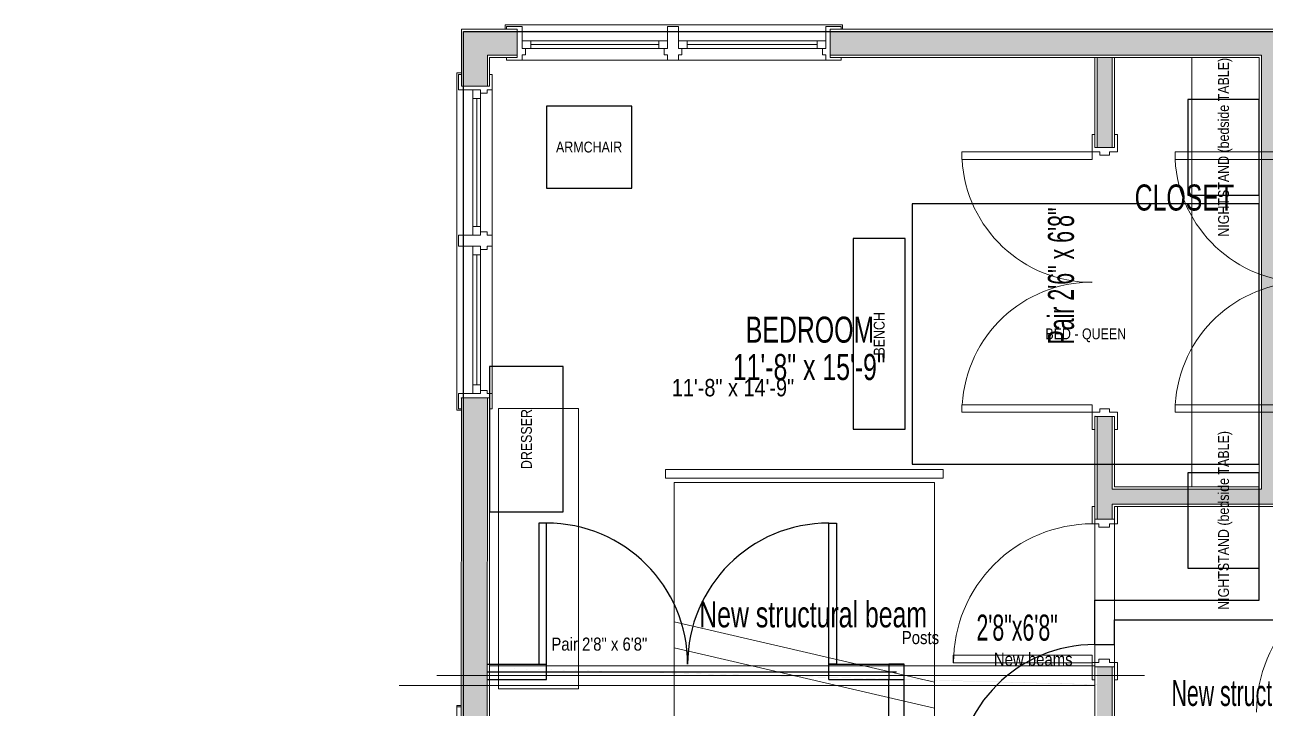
# Model space of a CAD drawing. Extents: x -864 to 864, y -576 to 576.
# Drawn here: x -292.4 to -6.5, y 73.7 to 231.2 of the extents above; entities that cross this region are included whole.
import ezdxf
from ezdxf.enums import TextEntityAlignment as Align

# ---------------------------------------------------------------- set-up
doc = ezdxf.new("R2010")
doc.units = 0
doc.header["$MEASUREMENT"] = 0
for name, color, linetype in [('1.2BEAM-FLUSH', 7, 'Continuous'), ('1.2COLUMNS', 6, 'Continuous'), ('1.2DEMO', 3, 'Continuous'), ('1.2DOORS', 1, 'Continuous'), ('1.2FILL', 7, 'Continuous'), ('1.2FLOOR-LEVELS', 30, 'Continuous'), ('1.2FURN', 11, 'Continuous'), ('1.2OBJNAMES', 2, 'Continuous'), ('1.2REV2-REMOVED', 8, 'Continuous'), ('1.2RMNAMES', 3, 'Continuous'), ('1.2WALLS', 1, 'Continuous'), ('1.2WINDOWS', 3, 'Continuous')]:
    doc.layers.add(name, color=color, linetype=linetype)
doc.styles.add('DCADTXTSTYLE1', font='ARIAL NARROW')
doc.styles.add('DCADTXTSTYLE28', font='ARIAL NARROW')
doc.styles.add('DCADTXTSTYLE41', font='ARIAL NARROW')
doc.styles.add('DCADTXTSTYLE42', font='ARIAL NARROW')
doc.styles.add('DCADTXTSTYLE43', font='ARIAL NARROW')
doc.styles.add('DCADTXTSTYLE45', font='ARIAL NARROW')
doc.styles.add('DCADTXTSTYLE71', font='ARIAL NARROW')
doc.styles.add('DCADTXTSTYLE74', font='ARIAL NARROW')

msp = doc.modelspace()

# ---------------------------------------------------------------- hatches: boundary and pattern name
at = {"layer": '1.2FILL', "linetype": 'Continuous', "lineweight": 0, "ltscale": 12}
for points in [[(-191.3, 229.72), (-191.3, 217.05), (-185.8, 217.05), (-185.8, 224.22), (-178.95, 224.22), (-178.95, 229.72)], [(-41.8, 71.72), (-41.8, 79.11), (-185.8, 82.97), (-185.8, 145.22), (-191.3, 145.22), (-191.33, 69.84), (-185.83, 69.84), (-185.8, 79.11), (-191.3, 79.11), (-191.3, 83.44), (-185.8, 83.44), (-185.8, 82.97), (-45.3, 79.11), (-45.3, 39.9), (-41.8, 39.9), (-41.8, -4.6), (-45.3, -4.6), (-45.3, -23.6), (-41.8, -23.6), (-41.8, 68.22), (-41.8, 71.72)]]:
    msp.add_hatch(color=7, dxfattribs=at).paths.add_polyline_path(points, flags=0)
at = {"layer": '1.2FILL', "linetype": 'Continuous', "lineweight": 0, "ltscale": 8}
for points in [[(30.45, 224.22), (33.95, 224.22), (33.95, 202.97), (34.45, 202.97), (34.45, 223.72), (48.7, 223.72), (48.7, 229.72), (-106.8, 229.72), (-106.8, 224.22), (-7.42, 224.22), (-3.92, 224.22)], [(3.8, 120.72), (3.8, 124.22), (30.45, 124.25), (30.45, 140.97), (33.95, 140.97), (33.95, 124.22), (30.45, 124.22), (-3.92, 124.22), (-3.92, 224.22), (-7.42, 224.22), (-7.42, 124.22), (-41.8, 124.22), (-41.8, 223.72), (-45.3, 223.72), (-45.3, 202.97), (-41.8, 202.97), (-41.8, 140.97), (-45.3, 140.97), (-45.3, 117.28), (-41.8, 117.28), (-41.8, 120.72)], [(-191.3, 79.11), (-185.8, 79.11), (-185.8, 83.44), (-191.3, 83.44)], [(-45.3, 79.11), (-41.8, 79.11), (-41.8, 83.28), (-45.3, 83.28)]]:
    msp.add_hatch(color=7, dxfattribs=at).paths.add_polyline_path(points, flags=0)

# ---------------------------------------------------------------- linework, layer by layer
at = {"layer": '1.2BEAM-FLUSH'}
msp.add_lwpolyline([(-185.8, 82.1), (-91.5, 82.1)], dxfattribs=at)
at = {"layer": '1.2COLUMNS'}
msp.add_lwpolyline([(-93.25, 80.35), (-89.75, 80.35), (-89.75, 83.85), (-93.25, 83.85)], close=True, dxfattribs=at)
at = {"layer": '1.2DEMO', "color": 11, "linetype": 'Continuous', "lineweight": 0, "ltscale": 2}
for p, q in [((2.67, 201.92), (-27.33, 201.92)), ((-27.33, 201.92), (-27.33, 200.17)), ((2.67, 200.17), (-27.33, 200.17)), ((2.67, 143.67), (-27.33, 143.67)), ((-27.33, 141.92), (-27.33, 143.67)), ((2.67, 141.92), (-27.33, 141.92)), ((-45.8, 83.47), (-45.8, 117.36)), ((-41.3, 117.36), (-41.3, 82.56)), ((-185.3, 83.47), (-45.8, 83.47)), ((-185.3, 78.97), (-45.8, 78.97))]:
    msp.add_line(p, q, dxfattribs=at)
for centre, radius, start, end in [((2.67, 201.92), 30.05, 183.3385, 269.9183), ((2.67, 141.92), 30, 90, 176.6615), ((23.41, 72.85), 31.94, 89.8972, 180)]:
    msp.add_arc(centre, radius, start, end, dxfattribs=at)
at = {"layer": '1.2DOORS'}
for points in [[(-172.2, 83.85), (-172.2, 116.4), (-173.95, 116.4), (-173.95, 83.85)], [(-107.1, 83.85), (-107.1, 116.4), (-105.35, 116.4), (-105.35, 83.85)]]:
    msp.add_lwpolyline(points, close=True, dxfattribs=at)
for centre, radius, start, end in [((-172.2, 83.85), 32.55, 0, 90), ((-107.1, 83.85), 32.55, 90, 180), ((-45.8, 56.4), 32, 90, 180)]:
    msp.add_arc(centre, radius, start, end, dxfattribs=at)
at = {"layer": '1.2FILL', "color": 51, "linetype": 'Continuous', "lineweight": 0, "ltscale": 8}
msp.add_line((-185.3, 78.97), (-206.12, 78.97), dxfattribs=at)
at = {"layer": '1.2FLOOR-LEVELS'}
msp.add_lwpolyline([(-743.3, 49.72), (-191.31, 49.72), (-191.31, 49.72), (-191.31, 49.72), (-191.31, 49.72), (-191.31, 49.72), (-191.31, 49.72), (-191.3, 49.72), (-191.3, 49.72), (-191.3, 49.72), (-191.3, 49.72), (-191.3, 49.72), (-191.3, 49.73), (-191.3, 49.73), (-191.3, 49.73), (-191.3, 49.73), (-191.3, 49.73), (-191.3, 49.73), (-191.3, 229.72), (-191.3, 229.72), (-191.3, 229.72), (216.7, 229.72)], dxfattribs=at)
at = {"layer": '1.2FURN'}
for points in [[(-172.2, 193.6), (-152.5, 193.6), (-152.5, 212.5), (-172.2, 212.5)], [(-24.4, 192), (-7.9, 192), (-7.9, 214), (-24.4, 214)], [(-87.9, 130), (-7.9, 130), (-7.9, 190), (-87.9, 190)], [(-101.5, 138), (-89.5, 138), (-89.5, 182), (-101.5, 182)], [(-185.3, 119), (-168.3, 119), (-168.3, 152.5), (-185.3, 152.5)], [(-24.4, 106), (-7.9, 106), (-7.9, 128), (-24.4, 128)]]:
    msp.add_lwpolyline(points, close=True, dxfattribs=at)
at = {"layer": '1.2OBJNAMES'}
for points in [[(-172.2, 193.6), (-152.5, 193.6), (-152.5, 212.5), (-172.2, 212.5)], [(-24.4, 192), (-7.9, 192), (-7.9, 214), (-24.4, 214)], [(-87.9, 130), (-7.9, 130), (-7.9, 190), (-87.9, 190)], [(-101.5, 138), (-89.5, 138), (-89.5, 182), (-101.5, 182)], [(-185.3, 119), (-168.3, 119), (-168.3, 152.5), (-185.3, 152.5)], [(-24.4, 106), (-7.9, 106), (-7.9, 128), (-24.4, 128)]]:
    msp.add_lwpolyline(points, close=True, dxfattribs=at)
at = {"layer": '1.2REV2-REMOVED', "color": 5, "linetype": 'Continuous', "lineweight": 0, "ltscale": 12}
for p, q in [((-45.8, 202.97), (-45.8, 223.72)), ((-41.3, 202.97), (-41.3, 223.72)), ((-45.8, 117.28), (-45.8, 140.97)), ((-41.3, 124.72), (-41.3, 140.97)), ((-7.92, 124.72), (-41.3, 124.72)), ((6.45, 120.22), (-41.3, 120.22)), ((-41.3, 117.28), (-41.3, 120.22)), ((-45.8, 40.4), (-45.8, 83.28)), ((-41.3, 83.28), (-41.3, 83.28)), ((-41.3, 83.28), (-41.3, 33.65))]:
    msp.add_line(p, q, dxfattribs=at)
at = {"layer": '1.2REV2-REMOVED', "color": 7, "linetype": 'Continuous', "lineweight": 0, "ltscale": 12}
for p, q in [((-45.3, 202.97), (-45.3, 223.72)), ((-41.8, 202.97), (-41.8, 223.72)), ((-45.3, 117.28), (-45.3, 140.97)), ((-41.8, 124.22), (-41.8, 140.97)), ((-7.42, 124.22), (-41.8, 124.22)), ((6.95, 120.72), (-41.8, 120.72)), ((-41.8, 117.28), (-41.8, 120.72)), ((-41.8, 83.28), (-41.8, 33.65)), ((-197.42, 81.26), (-34.34, 81.26)), ((-192.8, 74.34), (-192.8, 39.68))]:
    msp.add_line(p, q, dxfattribs=at)
at = {"layer": '1.2REV2-REMOVED', "color": 1, "linetype": 'Continuous', "lineweight": 0, "ltscale": 4}
msp.add_line((-23.45, 223.72), (-23.45, 124.72), dxfattribs=at)
at = {"layer": '1.2REV2-REMOVED', "color": 3, "linetype": 'Continuous', "lineweight": 0, "ltscale": 24}
for p, q in [((-46.42, 201.92), (-46.42, 205.92)), ((-40.55, 201.92), (-40.55, 205.92)), ((-46.42, 201.92), (-76.42, 201.92)), ((-76.42, 201.92), (-76.42, 200.17)), ((-46.42, 200.17), (-76.42, 200.17)), ((-46.42, 201.92), (-46.42, 200.17)), ((-46.42, 201.92), (-44.67, 201.92)), ((-44.67, 201.17), (-44.67, 201.92)), ((-44.67, 201.17), (-42.42, 201.17)), ((-42.42, 201.92), (-40.55, 201.92)), ((-42.42, 201.17), (-42.42, 201.92)), ((-46.42, 143.67), (-76.42, 143.67)), ((-76.42, 141.92), (-76.42, 143.67)), ((-46.42, 141.92), (-46.42, 143.67)), ((-46.42, 141.92), (-76.42, 141.92)), ((-46.42, 137.97), (-46.42, 141.97)), ((-46.42, 141.97), (-44.67, 141.97)), ((-44.67, 141.97), (-44.67, 142.72)), ((-44.67, 142.72), (-42.42, 142.72)), ((-42.42, 141.97), (-42.42, 142.72)), ((-42.42, 141.97), (-40.55, 141.97)), ((-40.55, 137.97), (-40.55, 141.97)), ((-46.42, 116.22), (-46.42, 120.22)), ((-40.55, 116.22), (-40.55, 120.22)), ((-46.42, 116.22), (-44.92, 116.22)), ((-44.92, 115.47), (-44.92, 116.22)), ((-44.92, 115.47), (-42.42, 115.47)), ((-42.42, 116.22), (-40.55, 116.22)), ((-42.42, 115.47), (-42.42, 116.22)), ((-46.42, 85.97), (-78.42, 85.97)), ((-78.42, 84.22), (-78.42, 85.97)), ((-46.42, 84.22), (-46.42, 85.97)), ((-46.42, 84.22), (-78.42, 84.22)), ((-46.42, 80.28), (-46.42, 84.28)), ((-46.42, 84.28), (-44.92, 84.28)), ((-44.92, 84.28), (-44.92, 85.03)), ((-44.92, 85.03), (-42.42, 85.03)), ((-42.42, 84.28), (-42.42, 85.03)), ((-42.42, 84.28), (-40.55, 84.28)), ((-40.55, 80.28), (-40.55, 84.28))]:
    msp.add_line(p, q, dxfattribs=at)
at = {"layer": '1.2REV2-REMOVED', "color": 3, "linetype": 'Continuous', "lineweight": 0, "ltscale": 12}
for p, q in [((-46.42, 205.92), (-45.8, 205.92)), ((-40.55, 205.92), (-41.17, 205.92)), ((-46.42, 137.97), (-45.8, 137.97)), ((-40.55, 137.97), (-41.17, 137.97)), ((-46.42, 120.22), (-45.8, 120.22)), ((-40.55, 120.22), (-41.17, 120.22)), ((-46.42, 80.28), (-45.8, 80.28)), ((-40.55, 80.28), (-41.17, 80.28))]:
    msp.add_line(p, q, dxfattribs=at)
at = {"layer": '1.2REV2-REMOVED', "color": 1, "linetype": 'Continuous', "lineweight": 0, "ltscale": 12}
for p, q in [((-45.8, 202.97), (-41.3, 202.97)), ((-45.8, 140.97), (-41.3, 140.97)), ((-45.8, 117.28), (-41.3, 117.28)), ((-45.8, 83.28), (-41.3, 83.28))]:
    msp.add_line(p, q, dxfattribs=at)
at = {"layer": '1.2REV2-REMOVED', "color": 11, "linetype": 'Continuous', "lineweight": 0, "ltscale": 12}
for p, q in [((-144.73, 126.76), (-144.73, 128.76)), ((-144.73, 128.76), (-80.73, 128.76)), ((-80.73, 128.76), (-80.73, 126.76)), ((-80.73, 126.76), (-144.73, 126.76)), ((-142.73, 45.76), (-142.73, 125.76)), ((-142.73, 125.76), (-82.73, 125.76)), ((-82.73, 125.76), (-82.73, 45.76)), ((-82.73, 79.76), (-142.76, 93.61)), ((-82.73, 73.76), (-142.76, 87.61))]:
    msp.add_line(p, q, dxfattribs=at)
at = {"layer": '1.2REV2-REMOVED', "color": 7, "linetype": 'Continuous', "lineweight": 0, "ltscale": 24}
msp.add_line((-192.8, 74.34), (-191.8, 74.34), dxfattribs=at)
at = {"layer": '1.2REV2-REMOVED', "color": 11, "linetype": 'Continuous', "lineweight": 0, "ltscale": 2}
for q in [(-192.8, 34.21), (-191.8, 74.04)]:
    msp.add_line((-192.8, 74.04), q, dxfattribs=at)
at = {"layer": '1.2REV2-REMOVED', "color": 11, "linetype": 'Continuous', "lineweight": 0, "ltscale": 12}
msp.add_lwpolyline([(-183.22, 78.19), (-164.78, 78.19), (-164.78, 142.82), (-183.22, 142.82)], close=True, dxfattribs=at)
at = {"layer": '1.2REV2-REMOVED', "color": 1, "linetype": 'Continuous', "lineweight": 0, "ltscale": 12}
for centre, radius, start, end in [((-46.42, 201.92), 30.05, 183.3385, 269.9183), ((-46.42, 141.92), 30, 90, 176.6615)]:
    msp.add_arc(centre, radius, start, end, dxfattribs=at)
at = {"layer": '1.2REV2-REMOVED', "color": 1, "linetype": 'Continuous', "lineweight": 0}
msp.add_arc((-46.42, 84.28), 31.94, 90, 180.1027, dxfattribs=at)
at = {"layer": '1.2REV2-REMOVED', "color": 51, "linetype": 'Continuous', "lineweight": 0, "ltscale": 12}
for p in [(-45.8, 140.97), (-45.8, 83.28)]:
    msp.add_point(p, dxfattribs=at)
at = {"layer": '1.2RMNAMES'}
for points in [[(-129.2, 147.6), (-129.2, 147.6)], [(-86, 90), (-86, 90)], [(-160, 88.5), (-160, 88.5)], [(-60, 85), (-60, 85)]]:
    msp.add_lwpolyline(points, close=True, dxfattribs=at)
at = {"layer": '1.2WALLS', "color": 132, "linetype": 'Continuous', "lineweight": 0, "ltscale": 12}
for p, q in [((-191.8, 230.22), (-178.95, 230.22)), ((-191.8, 217.05), (-191.8, 230.22)), ((-191.8, 217.05), (-191.8, 230.22)), ((-106.8, 230.22), (48.7, 230.22)), ((-191.83, 69.84), (-191.8, 145.22))]:
    msp.add_line(p, q, dxfattribs=at)
at = {"layer": '1.2WALLS', "color": 7, "linetype": 'Continuous', "lineweight": 0, "ltscale": 12}
for p, q in [((-191.3, 229.72), (-178.95, 229.72)), ((-191.3, 217.05), (-191.3, 229.72)), ((-191.3, 217.05), (-191.3, 229.72)), ((-106.8, 229.72), (48.7, 229.72)), ((-185.8, 224.22), (-178.95, 224.22)), ((-185.8, 217.05), (-185.8, 224.22)), ((-106.8, 224.22), (-7.42, 224.22)), ((-7.42, 224.22), (-7.42, 124.22)), ((-191.33, 69.84), (-191.3, 145.22)), ((-185.83, 69.84), (-185.8, 145.22))]:
    msp.add_line(p, q, dxfattribs=at)
at = {"layer": '1.2WALLS', "color": 1, "linetype": 'Continuous', "lineweight": 0, "ltscale": 12}
for p, q in [((-178.95, 230.22), (-178.95, 223.72)), ((-106.8, 230.22), (-106.8, 223.72)), ((-191.8, 217.05), (-185.3, 217.05)), ((-191.8, 145.22), (-185.3, 145.22))]:
    msp.add_line(p, q, dxfattribs=at)
at = {"layer": '1.2WALLS', "color": 5, "linetype": 'Continuous', "lineweight": 0, "ltscale": 12}
for p, q in [((-185.3, 223.72), (-178.95, 223.72)), ((-185.3, 217.05), (-185.3, 223.72)), ((-106.8, 223.72), (-7.92, 223.72)), ((-7.92, 223.72), (-7.92, 124.72)), ((-185.33, 69.84), (-185.3, 145.22))]:
    msp.add_line(p, q, dxfattribs=at)
at = {"layer": '1.2WALLS'}
for points in [[(-7.9, 98.6), (-7.9, 124.7)], [(-45.8, 98.6), (-7.9, 98.6)], [(-45.8, 88.4), (-45.8, 98.6)], [(-41.3, 94.1), (11, 94.1)], [(-41.3, 88.4), (-41.3, 94.1)], [(-45.8, 88.4), (-41.3, 88.4)], [(-185.8, 83.85), (-172.2, 83.85)], [(-172.2, 80.35), (-172.2, 83.85)], [(-107.1, 83.85), (-89.75, 83.85)], [(-107.1, 80.35), (-107.1, 83.85)], [(-89.75, 52.4), (-89.75, 83.85)], [(-185.8, 80.35), (-172.2, 80.35)], [(-107.1, 80.35), (-93.25, 80.35)], [(-93.25, 52.4), (-93.25, 80.35)]]:
    msp.add_lwpolyline(points, dxfattribs=at)
at = {"layer": '1.2WALLS', "color": 51, "linetype": 'Continuous', "lineweight": 0, "ltscale": 8}
msp.add_point((-185.8, 81.22), dxfattribs=at)
at = {"layer": '1.2WINDOWS', "color": 7, "linetype": 'Continuous', "lineweight": 0, "ltscale": 12}
for p, q in [((-181.71, 231.22), (-103.95, 231.22)), ((-144.32, 223.1), (-177.78, 223.1)), ((-141.77, 223.1), (-107.8, 223.1)), ((-192.8, 220.14), (-192.8, 142.38)), ((-184.67, 182.75), (-184.67, 216.21)), ((-184.67, 180.2), (-184.67, 146.22))]:
    msp.add_line(p, q, dxfattribs=at)
at = {"layer": '1.2WINDOWS', "color": 7, "linetype": 'Continuous', "lineweight": 0, "ltscale": 24}
for p, q in [((-181.71, 231.22), (-181.71, 230.22)), ((-103.95, 231.22), (-103.95, 230.22)), ((-192.8, 220.14), (-191.8, 220.14)), ((-192.8, 142.38), (-191.8, 142.38))]:
    msp.add_line(p, q, dxfattribs=at)
at = {"layer": '1.2WINDOWS', "color": 3, "linetype": 'Continuous', "lineweight": 0, "ltscale": 24}
for p, q in [((-177.78, 230.85), (-181.37, 230.85)), ((-181.37, 230.85), (-181.37, 230.22)), ((-177.78, 225.79), (-177.78, 230.85)), ((-144.32, 225.79), (-144.32, 230.85)), ((-141.77, 230.85), (-144.32, 230.85)), ((-141.77, 225.79), (-141.77, 230.85)), ((-107.8, 230.85), (-104.3, 230.85)), ((-107.8, 225.79), (-107.8, 230.85)), ((-104.3, 230.85), (-104.3, 230.22)), ((-181.37, 223.1), (-181.37, 223.72)), ((-177.78, 223.1), (-181.37, 223.1)), ((-177.03, 225.79), (-177.78, 225.79)), ((-177.78, 223.1), (-177.78, 224.29)), ((-177.03, 224.29), (-177.78, 224.29)), ((-177.03, 224.29), (-177.03, 225.79)), ((-145.07, 225.79), (-144.32, 225.79)), ((-145.07, 224.29), (-145.07, 225.79)), ((-145.07, 224.29), (-144.32, 224.29)), ((-144.32, 223.1), (-144.32, 224.29)), ((-144.32, 223.1), (-142.57, 223.1)), ((-141.77, 223.1), (-142.52, 223.1)), ((-141.02, 225.79), (-141.77, 225.79)), ((-141.77, 223.1), (-141.77, 224.29)), ((-141.02, 224.29), (-141.77, 224.29)), ((-141.02, 224.29), (-141.02, 225.79)), ((-108.55, 225.79), (-107.8, 225.79)), ((-108.55, 224.29), (-108.55, 225.79)), ((-108.55, 224.29), (-107.8, 224.29)), ((-107.8, 223.1), (-107.8, 224.29)), ((-107.8, 223.1), (-104.3, 223.1)), ((-104.3, 223.1), (-104.3, 223.72)), ((-192.42, 216.21), (-192.42, 219.8)), ((-192.42, 219.8), (-191.8, 219.8)), ((-184.67, 219.8), (-185.3, 219.8)), ((-184.67, 216.21), (-184.67, 219.8)), ((-187.37, 216.21), (-192.42, 216.21)), ((-187.37, 215.46), (-187.37, 216.21)), ((-185.87, 215.46), (-187.37, 215.46)), ((-184.67, 216.21), (-185.87, 216.21)), ((-185.87, 215.46), (-185.87, 216.21)), ((-187.37, 183.5), (-187.37, 182.75)), ((-185.87, 183.5), (-187.37, 183.5)), ((-185.87, 183.5), (-185.87, 182.75)), ((-187.37, 182.75), (-192.42, 182.75)), ((-192.42, 180.2), (-192.42, 182.75)), ((-187.37, 180.2), (-192.42, 180.2)), ((-187.37, 179.45), (-187.37, 180.2)), ((-184.67, 182.75), (-185.87, 182.75)), ((-184.67, 180.2), (-185.87, 180.2)), ((-185.87, 179.45), (-185.87, 180.2)), ((-184.67, 182.75), (-184.67, 181)), ((-184.67, 180.2), (-184.67, 180.95)), ((-185.87, 179.45), (-187.37, 179.45)), ((-192.42, 146.22), (-192.42, 142.72)), ((-187.37, 146.22), (-192.42, 146.22)), ((-187.37, 146.97), (-187.37, 146.22)), ((-185.87, 146.97), (-187.37, 146.97)), ((-185.87, 146.97), (-185.87, 146.22)), ((-184.67, 146.22), (-185.87, 146.22)), ((-184.67, 146.22), (-184.67, 142.72)), ((-192.42, 142.72), (-191.8, 142.72)), ((-184.67, 142.72), (-185.3, 142.72))]:
    msp.add_line(p, q, dxfattribs=at)
at = {"layer": '1.2WINDOWS', "color": 3, "linetype": 'Continuous', "lineweight": 0, "ltscale": 12}
for p, q in [((-177.78, 227.54), (-175.78, 227.54)), ((-175.78, 225.79), (-175.78, 227.54)), ((-146.32, 226.67), (-175.78, 226.67)), ((-146.32, 225.79), (-146.32, 227.54)), ((-146.32, 227.54), (-144.32, 227.54)), ((-139.77, 227.54), (-141.77, 227.54)), ((-139.77, 225.79), (-139.77, 227.54)), ((-139.77, 226.67), (-109.8, 226.67)), ((-109.8, 225.79), (-109.8, 227.54)), ((-107.8, 227.54), (-109.8, 227.54)), ((-177.78, 225.79), (-175.78, 225.79)), ((-146.32, 225.79), (-144.32, 225.79)), ((-139.77, 225.79), (-141.77, 225.79)), ((-107.8, 225.79), (-109.8, 225.79)), ((-189.12, 216.21), (-189.12, 214.21)), ((-187.37, 216.21), (-187.37, 214.21)), ((-187.37, 214.21), (-189.12, 214.21)), ((-188.24, 184.75), (-188.24, 214.21)), ((-187.37, 184.75), (-189.12, 184.75)), ((-189.12, 184.75), (-189.12, 182.75)), ((-187.37, 184.75), (-187.37, 182.75)), ((-189.12, 178.2), (-189.12, 180.2)), ((-187.37, 178.2), (-187.37, 180.2)), ((-187.37, 178.2), (-189.12, 178.2)), ((-188.24, 178.2), (-188.24, 148.22)), ((-187.37, 148.22), (-189.12, 148.22)), ((-189.12, 146.22), (-189.12, 148.22)), ((-187.37, 146.22), (-187.37, 148.22))]:
    msp.add_line(p, q, dxfattribs=at)
at = {"layer": '1.2WINDOWS', "color": 11, "linetype": 'Continuous', "lineweight": 0, "ltscale": 24}
for p, q in [((-146.32, 227.54), (-175.78, 227.54)), ((-139.77, 227.54), (-109.8, 227.54)), ((-146.32, 225.79), (-175.78, 225.79)), ((-139.77, 225.79), (-109.8, 225.79)), ((-189.12, 184.75), (-189.12, 214.21)), ((-187.37, 184.75), (-187.37, 214.21)), ((-189.12, 178.2), (-189.12, 148.22)), ((-187.37, 178.2), (-187.37, 148.22))]:
    msp.add_line(p, q, dxfattribs=at)
at = {"layer": '1.2WINDOWS', "color": 51, "linetype": 'Continuous', "lineweight": 0}
for p in [(-106.8, 230.22), (-191.8, 145.22)]:
    msp.add_point(p, dxfattribs=at)

# ---------------------------------------------------------------- texts
at = {"layer": '1.2OBJNAMES', "style": 'DCADTXTSTYLE1'}
for s, p in [('NIGHTSTAND (bedside TABLE)', (-16.15, 203)), ('BENCH', (-95.5, 160)), ('DRESSER', (-176.8, 135.75)), ('NIGHTSTAND (bedside TABLE)', (-16.15, 117))]:
    msp.add_text(s, height=2.5, rotation=90, dxfattribs=at).set_placement(p, align=Align.MIDDLE_CENTER)
for s, p in [('ARMCHAIR', (-162.35, 203.05)), ('BED - QUEEN', (-47.9, 160))]:
    msp.add_text(s, height=2.5, dxfattribs=at).set_placement(p, align=Align.MIDDLE_CENTER)
at = {"layer": '1.2REV2-REMOVED', "color": 5, "linetype": 'Continuous', "lineweight": 0, "ltscale": 8, "style": 'DCADTXTSTYLE43', "width": 0.833333}
msp.add_text('CLOSET', height=6, dxfattribs=at).set_placement((-36.63, 186.62), align=Align.BOTTOM_LEFT)
at = {"layer": '1.2REV2-REMOVED', "color": 3, "linetype": 'Continuous', "lineweight": 0, "ltscale": 12, "style": 'DCADTXTSTYLE74', "width": 0.714286}
msp.add_text('Pair 2\'6" x 6\'8"', height=6, rotation=90, dxfattribs=at).set_placement((-48.82, 157.56), align=Align.BOTTOM_LEFT)
at = {"layer": '1.2REV2-REMOVED', "color": 3, "linetype": 'Continuous', "lineweight": 0, "ltscale": 8, "width": 0.833333}
for s, style, p in [('11\'-8" x 15\'-9"', 'DCADTXTSTYLE45', (-129.24, 147.56)), ('New structural beam', 'DCADTXTSTYLE41', (-136.98, 90.56))]:
    msp.add_text(s, height=6, dxfattribs=dict(at, style=style)).set_placement(p, align=Align.BOTTOM_LEFT)
at = {"layer": '1.2REV2-REMOVED', "color": 3, "linetype": 'Continuous', "lineweight": 0, "ltscale": 12, "style": 'DCADTXTSTYLE71', "width": 0.714286}
msp.add_text('2\'8"x6\'8"', height=6, dxfattribs=at).set_placement((-73.09, 87.5), align=Align.BOTTOM_LEFT)
at = {"layer": '1.2RMNAMES', "color": 5, "linetype": 'Continuous', "lineweight": 0, "ltscale": 8, "style": 'DCADTXTSTYLE28', "width": 0.833333}
msp.add_text('BEDROOM', height=6, dxfattribs=at).set_placement((-126.25, 156.17), align=Align.BOTTOM_LEFT)
at = {"layer": '1.2RMNAMES', "style": 'DCADTXTSTYLE1'}
for s, height, p in [('11\'-8" x 14\'-9"', 4, (-129.2, 147.6)), ('Posts', 3, (-86, 90)), ('Pair 2\'8" x 6\'8"', 3, (-160, 88.5)), ('New beams', 3, (-60, 85))]:
    msp.add_text(s, height=height, dxfattribs=at).set_placement(p, align=Align.MIDDLE_CENTER)
at = {"layer": '1.2RMNAMES', "color": 3, "linetype": 'Continuous', "lineweight": 0, "ltscale": 8, "style": 'DCADTXTSTYLE42', "width": 0.714286}
msp.add_text('New structural beam', height=6, dxfattribs=at).set_placement((-28.13, 72.45), align=Align.BOTTOM_LEFT)

doc.saveas('drawing.dxf')
